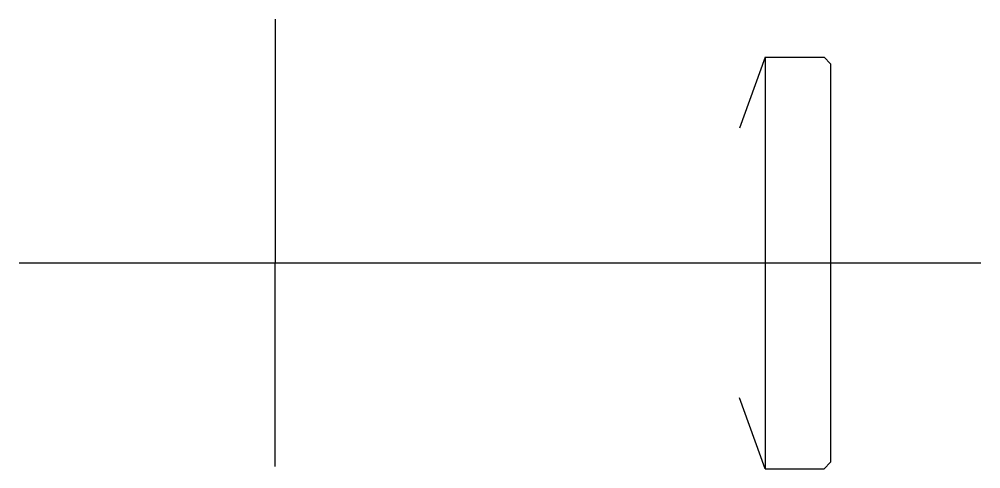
# Model space of a CAD drawing. Extents: x 1716 to 1863, y 1104 to 1172.
import ezdxf

# ---------------------------------------------------------------- set-up
doc = ezdxf.new("R2010")
doc.units = 0
doc.header["$LTSCALE"] = 5
doc.linetypes.add('GEN7', pattern=[0])
doc.layers.get('0').update_dxf_attribs({"linetype": 'CONTINUOUS'})
doc.layers.add('7', color=4, linetype='GEN7')

msp = doc.modelspace()

# ---------------------------------------------------------------- linework, layer by layer
at = {"color": 0, "linetype": 'CONTINUOUS'}
for p, q in [((1830, 1166.5), (1826.05, 1155.67)), ((1830, 1166.5), (1839, 1166.5)), ((1830, 1166.5), (1830, 1103.5)), ((1840, 1165.5), (1839, 1166.5)), ((1840, 1165.5), (1840, 1104.5)), ((1830, 1103.5), (1826.05, 1114.34)), ((1840, 1104.5), (1839, 1103.5)), ((1830, 1103.5), (1839, 1103.5))]:
    msp.add_line(p, q, dxfattribs=at)
at = {"layer": '7', "color": 0}
for p, q in [((1755, 1172.33), (1755, 1135)), ((1862.98, 1135), (1715.81, 1135)), ((1755, 1103.83), (1755, 1135))]:
    msp.add_line(p, q, dxfattribs=at)

doc.saveas('drawing.dxf')
